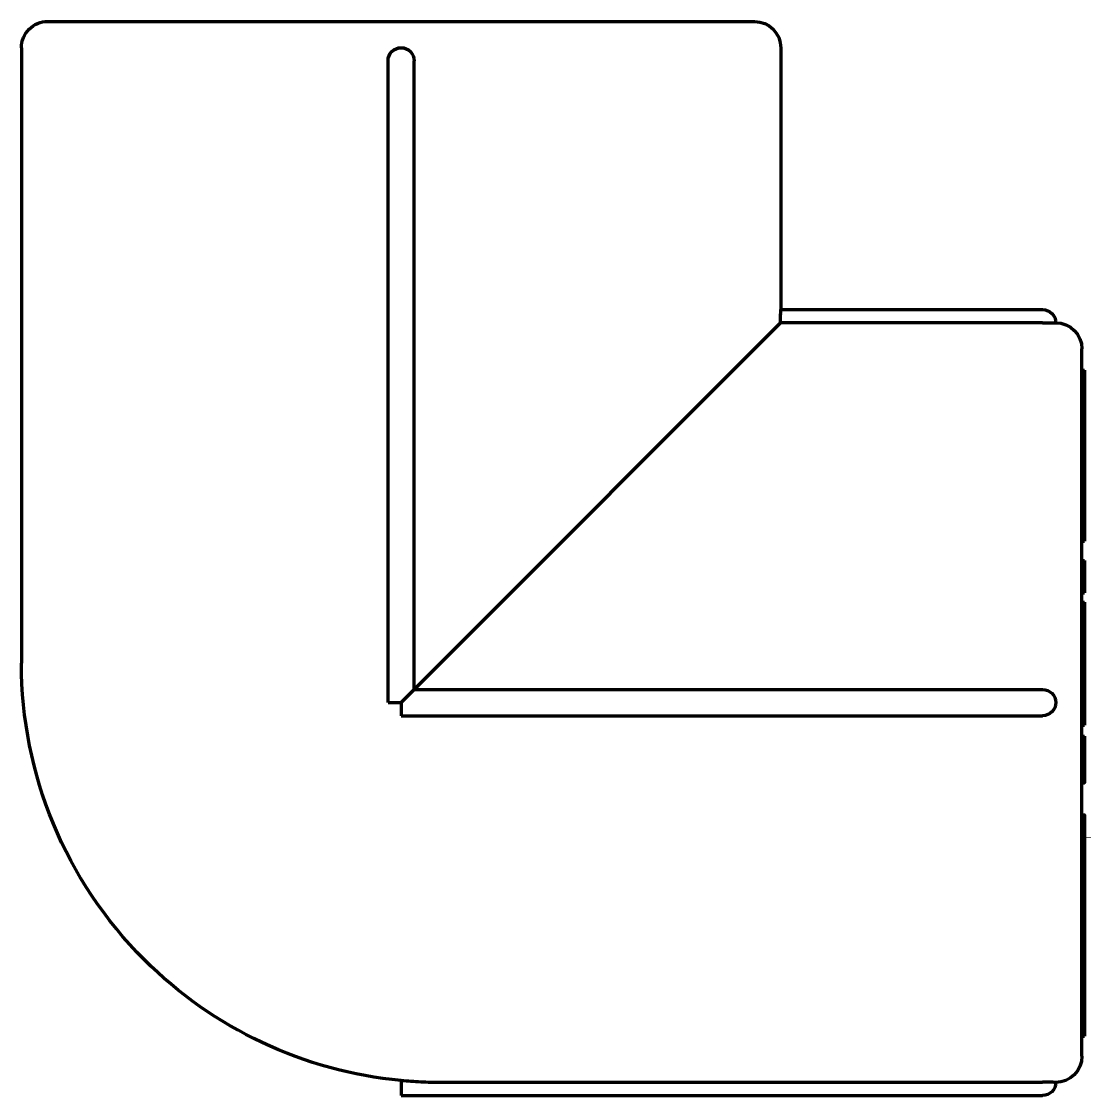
# Model space of a CAD drawing. Header units: millimetres. Extents: x -92220 to 11040, y -5929 to 27498.
# Drawn here: x -84480.44 to -84439.84, y 23920.77 to 23961.77 of the extents above; entities that cross this region are included whole.
import ezdxf

# ---------------------------------------------------------------- set-up
doc = ezdxf.new("R2010")
doc.units = ezdxf.units.MM
doc.layers.add('100 noprint', color=1, linetype='Continuous', plot=False)

# ---------------------------------------------------------------- blocks, each defined once
blk = doc.blocks.new('A$C24473B691')
at = {"color": 0, "linetype": 'Continuous', "lineweight": -2, "extrusion": (-2.22045e-16, 1, -2.22045e-16)}
for p, q in [((13.5, 26), (-13.5, 26)), ((-12.694, 26), (-12.694, 26.1)), ((-12.694, 26.1), (-10.959, 26.1)), ((-10.959, 26), (-10.959, 26.1)), ((-9.702, 26.1), (-8.698, 26.1)), ((-9.702, 26), (-9.702, 26.1)), ((-8.698, 26), (-8.698, 26.1)), ((-8.698, 26.1), (-8.077, 26.1)), ((-8.077, 26.1), (-6.788, 26.1)), ((-8.077, 26), (-8.077, 26.1)), ((-6.788, 26.1), (-6.651, 26.1)), ((-6.788, 26), (-6.788, 26.1)), ((-6.651, 26), (-6.651, 26.1)), ((-6.651, 26.1), (-6.158, 26.1)), ((-6.158, 26), (-6.158, 26.1)), ((-5.421, 26.1), (-5.308, 26.1)), ((-5.421, 26), (-5.421, 26.1)), ((-5.308, 26.1), (-5.07, 26.1)), ((-5.308, 26), (-5.308, 26.1)), ((-5.07, 26), (-5.07, 26.1)), ((-5.07, 26.1), (-4.194, 26.1)), ((-4.194, 26), (-4.194, 26.1)), ((-3.838, 26.1), (-3.6, 26.1)), ((-3.838, 26), (-3.838, 26.1)), ((-3.6, 26.1), (-3.324, 26.1)), ((-3.6, 26), (-3.6, 26.1)), ((-3.324, 26), (-3.324, 26.1)), ((-3.324, 26.1), (-2.038, 26.1)), ((-2.038, 26.1), (-2.007, 26.1)), ((-2.038, 26), (-2.038, 26.1)), ((-2.007, 26.1), (-1.739, 26.1)), ((-2.007, 26), (-2.007, 26.1)), ((-1.739, 26.1), (-1.074, 26.1)), ((-1.739, 26), (-1.739, 26.1)), ((-0.939, 26), (-0.939, 26.1)), ((-0.863, 26.1), (-0.47, 26.1)), ((-0.47, 26.1), (-0.185, 26.1)), ((-0.47, 26), (-0.47, 26.1)), ((-0.185, 26), (-0.185, 26.1)), ((-0.185, 26.1), (0.066, 26.1)), ((0.066, 26.1), (0.856, 26.1)), ((0.066, 26), (0.066, 26.1)), ((0.856, 26), (0.856, 26.1)), ((1.283, 26.1), (1.543, 26.1)), ((1.283, 26), (1.283, 26.1)), ((1.543, 26.1), (1.694, 26.1)), ((1.543, 26), (1.543, 26.1)), ((1.694, 26.1), (2.198, 26.1)), ((1.694, 26), (1.694, 26.1)), ((3.058, 26), (3.058, 26.1)), ((4.283, 26), (4.283, 26.1)), ((5.197, 26), (5.197, 26.1)), ((6.817, 26.1), (7.216, 26.1)), ((6.817, 26), (6.817, 26.1)), ((7.216, 26), (7.216, 26.1)), ((8.457, 26), (8.457, 26.1)), ((9.186, 26.1), (9.242, 26.1)), ((9.186, 26), (9.186, 26.1)), ((9.242, 26.1), (9.417, 26.1)), ((9.242, 26), (9.242, 26.1)), ((9.417, 26), (9.417, 26.1)), ((10.146, 26.1), (10.423, 26.1)), ((10.146, 26), (10.146, 26.1)), ((10.423, 26.1), (10.503, 26.1)), ((10.423, 26), (10.423, 26.1)), ((10.503, 26.1), (10.597, 26.1)), ((10.503, 26), (10.503, 26.1)), ((10.597, 26.1), (10.705, 26.1)), ((10.597, 26), (10.597, 26.1)), ((10.705, 26), (10.705, 26.1)), ((12.064, 26.1), (12.451, 26.1)), ((12.064, 26), (12.064, 26.1)), ((12.451, 26.1), (12.685, 26.1)), ((12.451, 26), (12.451, 26.1)), ((12.685, 26.1), (12.73, 26.1)), ((12.685, 26), (12.685, 26.1)), ((12.73, 26), (12.73, 26.1)), ((-15, 14.5), (-15, 24.5)), ((-14.491, 24.5), (-14.491, 14.491)), ((-0.5, 0.5), (-0.5, 24.5)), ((0.5, 0), (0.5, 24.5)), ((14.491, 1.5), (14.491, 24.5)), ((15, 0), (15, 24.5)), ((-25, 14.5), (-15, 14.5)), ((-1.5, 1.5), (-14.491, 14.491)), ((-26, -13.5), (-26, 13.5)), ((-0.5, 0.5), (-24.5, 0.5)), ((0, 0), (-0.5, 0.5)), ((0, -0.5), (0, 0)), ((0, 0), (0.5, 0)), ((14.421, 0), (15, 0)), ((0, -0.5), (-24.5, -0.5)), ((-25, -14.5), (-1.5, -14.5))]:
    blk.add_line(p, q, dxfattribs=at)
at = {"color": 0, "linetype": 'Continuous', "lineweight": -2, "extrusion": (4.93038e-32, -2.22045e-16, -1)}
for centre, radius, start, end in [((13.5, 25), 1, 0, 90), ((-13.5, 25), 1, 90, 180), ((14.5, 24.5), 0.5, 0, 90), ((0, 24.5), 0.5, 0, 180), ((-14.5, 24.5), 0.5, 90, 180), ((25, 13.5), 1, 0, 90), ((24.5, 0), 0.5, 270, 90), ((1.5, 1.5), 16, 185.3794, 225), ((1.5, 1.5), 16, 225, 270), ((25, -13.5), 1, 270, 0)]:
    blk.add_arc(centre, radius, start, end, dxfattribs=at)
at = {"color": 0, "linetype": 'Continuous', "lineweight": -2}
for points, degree in [([(-10.959, 26.1), (-10.959, 26.1), (-10.815, 26.1)], 2), ([(-1.074, 26.1), (-0.999, 26.1), (-0.939, 26.1)], 2), ([(-0.939, 26.1), (-0.91, 26.1), (-0.863, 26.1)], 2), ([(2.198, 26.1), (2.615, 26.1), (2.999, 26.1), (3.046, 26.1)], 2), ([(3.046, 26.1), (3.058, 26.1), (3.058, 26.1)], 2), ([(5.446, 26.1), (5.598, 26.1), (5.855, 26.1), (6.115, 26.1), (6.39, 26.1), (6.528, 26.1)], 2), ([(7.363, 26.1), (7.515, 26.1), (7.977, 26.1), (8.198, 26.1)], 2), ([(8.457, 26.1), (8.485, 26.1), (8.515, 26.1)], 2), ([(8.515, 26.1), (8.681, 26.1), (8.848, 26.1)], 2), ([(8.848, 26.1), (8.976, 26.1), (9.186, 26.1)], 2), ([(10.705, 26.1), (10.705, 26.1), (10.925, 26.1)], 2), ([(10.925, 26.1), (11.115, 26.1), (11.388, 26.1)], 2), ([(11.388, 26.1), (11.673, 26.1), (12.051, 26.1), (12.063, 26.1)], 2), ([(12.063, 26.1), (12.064, 26.1), (12.064, 26.1)], 2), ([(-1.5, 1.5), (-1.167, 1.167), (-0.833, 0.833), (-0.5, 0.5)], 3)]:
    blk.add_open_spline(points, degree=degree, dxfattribs=at)
for points, degree, knots in [([(-10.815, 26.1), (-10.672, 26.1), (-10.232, 26.1), (-9.837, 26.1), (-9.702, 26.1)], 2, [-3, -3, -3, -2, -1, -0.484947, -0.484947, -0.484947]), ([(4.283, 26.1), (4.283, 26.1), (4.415, 26.1), (4.652, 26.1)], 2, [-1.502374, -1.502374, -1.502374, -1, 0, 0, 0]), ([(4.652, 26.1), (4.914, 26.1), (5.182, 26.1), (5.197, 26.1)], 2, [-2, -2, -2, -1, -0.936655, -0.936655, -0.936655]), ([(5.197, 26.1), (5.197, 26.1), (5.267, 26.1), (5.446, 26.1)], 2, [-1.431321, -1.431321, -1.431321, -1, 0, 0, 0]), ([(6.528, 26.1), (6.717, 26.1), (6.817, 26.1), (6.817, 26.1)], 2, [-3, -3, -3, -2, -1.429003, -1.429003, -1.429003]), ([(7.216, 26.1), (7.216, 26.1), (7.286, 26.1), (7.363, 26.1)], 2, [-1.875117, -1.875117, -1.875117, -1, 0, 0, 0]), ([(8.198, 26.1), (8.416, 26.1), (8.457, 26.1), (8.457, 26.1)], 2, [-2, -2, -2, -1, -0.823469, -0.823469, -0.823469]), ([(9.417, 26.1), (9.573, 26.1), (9.804, 26.1), (9.919, 26.1)], 2, [-1.854622, -1.854622, -1.854622, -1, 0, 0, 0]), ([(9.919, 26.1), (10.09, 26.1), (10.146, 26.1), (10.146, 26.1)], 2, [-3, -3, -3, -2, -1.715556, -1.715556, -1.715556]), ([(-14.491, 24.5), (-14.491, 24.558), (-14.492, 24.619), (-14.493, 24.734), (-14.494, 24.788), (-14.496, 24.869), (-14.497, 24.908), (-14.498, 24.954), (-14.499, 24.971), (-14.5, 24.995), (-14.5, 25), (-14.5, 25)], 3, [0.22380526, 0.22380526, 0.22380526, 0.22380526, 0.24107522, 0.24107522, 0.25834518, 0.25834518, 0.27361424, 0.27361424, 0.28601062, 0.28601062, 0.29840701, 0.29840701, 0.29840701, 0.29840701]), ([(14.5, 25), (14.5, 25), (14.5, 24.995), (14.499, 24.971), (14.498, 24.954), (14.497, 24.908), (14.496, 24.869), (14.494, 24.788), (14.493, 24.734), (14.492, 24.619), (14.491, 24.558), (14.491, 24.5)], 3, [0.44761051, 0.44761051, 0.44761051, 0.44761051, 0.4600069, 0.4600069, 0.47240329, 0.47240329, 0.48767234, 0.48767234, 0.5049423, 0.5049423, 0.52221227, 0.52221227, 0.52221227, 0.52221227]), ([(-14.491, 14.491), (-14.494, 14.491), (-14.497, 14.491), (-14.5, 14.491), (-14.563, 14.491), (-14.63, 14.492), (-14.753, 14.493), (-14.809, 14.495), (-14.898, 14.497), (-14.936, 14.498), (-14.987, 14.5), (-15, 14.5), (-15, 14.5)], 3, [0.30051544, 0.30051544, 0.30051544, 0.30051544, 0.30137498, 0.30137498, 0.30137498, 0.32021092, 0.32021092, 0.33904685, 0.33904685, 0.35788279, 0.35788279, 0.37671872, 0.37671872, 0.37671872, 0.37671872]), ([(14.421, 0), (14.444, 0.249), (14.462, 0.499), (14.485, 0.999), (14.491, 1.249), (14.491, 1.5)], 3, [-0.1505166, -0.1505166, -0.1505166, -0.1505166, -0.0751727, -0.0751727, -0.0000024, -0.0000024, -0.0000024, -0.0000024])]:
    blk.add_open_spline(points, degree=degree, knots=knots, dxfattribs=at)

msp = doc.modelspace()

# ---------------------------------------------------------------- block references
at = {"layer": '100 noprint', "color": 1, "lineweight": 80, "rotation": 270}
msp.add_blockref('A$C24473B691', (-84465.944, 23935.773), dxfattribs=at)

doc.saveas('drawing.dxf')
